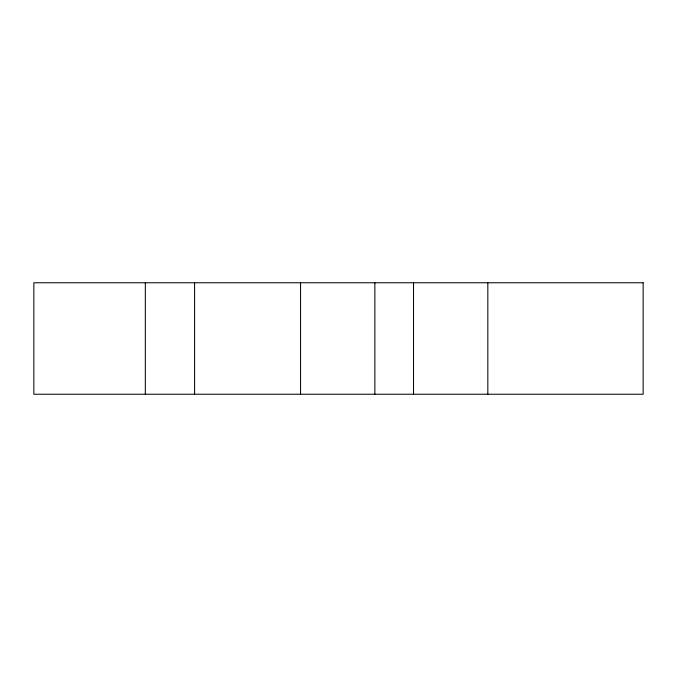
<?xml version="1.0" encoding="UTF-8"?>
<svg xmlns="http://www.w3.org/2000/svg" width="677" height="677" viewBox="0 0 677 677"><rect width="100%" height="100%" fill="white"/><g stroke="black" fill="none" stroke-linecap="round" stroke-linejoin="round"><path stroke-width="1.02" d="M487.829 282.766L487.829 394.234M413.52 282.766L413.52 394.234M374.872 282.766L374.872 394.234M300.554 282.766L300.554 394.234M194.595 282.766L194.595 394.234M145.327 282.766L145.327 394.234M643.15 282.766L33.85 282.766L33.85 394.234L643.15 394.234L643.15 282.766"/></g></svg>
